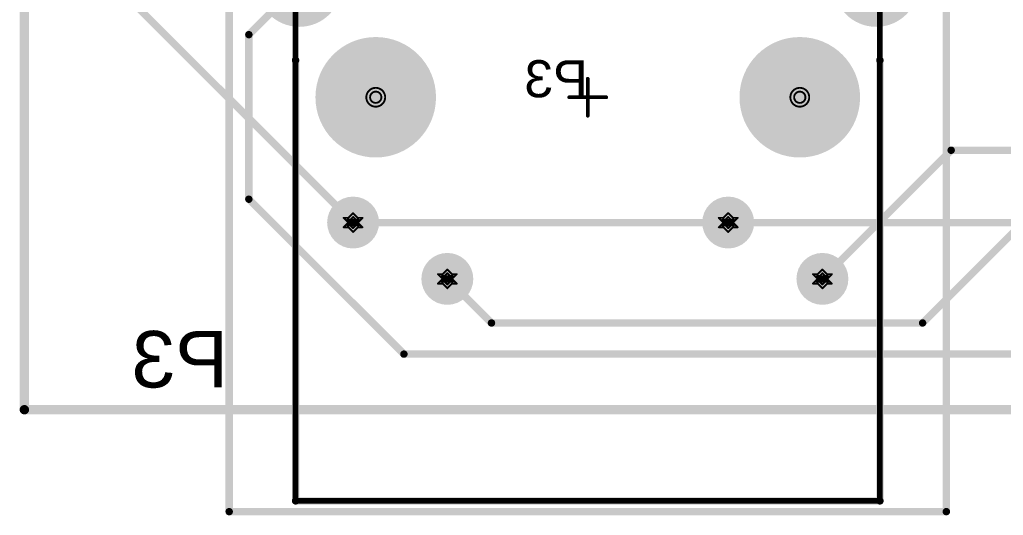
# Model space of a CAD drawing. Header units: inches. Extents: x 0 to 423, y -3 to 110.
# Drawn here: x -0.13 to 26.39, y -2.85 to 10.52 of the extents above; entities that cross this region are included whole.
import ezdxf

# ---------------------------------------------------------------- set-up
doc = ezdxf.new("R2010")
doc.units = ezdxf.units.IN
for name, color, linetype in [('Board Outline', 56, 'Continuous'), ('Bottom Layer', 5, 'Continuous'), ('Bottom Overlay', 54, 'Continuous'), ('Bottom Solder', 6, 'Continuous'), ('Drill Drawing', 1, 'Continuous'), ('Mechanical 1', 6, 'Continuous'), ('Mechanical 10', 56, 'Continuous'), ('Mechanical 12', 56, 'Continuous'), ('Mechanical 15', 56, 'Continuous'), ('Mid Layer', 16, 'Continuous'), ('Mid Layer 2', 76, 'Continuous'), ('Multi-Layer', 9, 'Continuous'), ('Pad Holes', 156, 'Continuous'), ('Top Layer', 1, 'Continuous'), ('Top Solder', 216, 'Continuous')]:
    doc.layers.add(name, color=color, linetype=linetype)
doc.styles.add('Arial', font='', dxfattribs={"height": 0.2})
doc.styles.get('Arial').set_extended_font_data('Arial')

# ---------------------------------------------------------------- blocks, each defined once
blk = doc.blocks.new('WIZ____RB1_125BAG1A_0_B_102')
at = {"layer": 'Bottom Layer'}
h = blk.add_hatch(color=5, dxfattribs=at)
edge = h.paths.add_edge_path()
edge.add_arc((-6.325, 4.9), 0.7, 0, 360)
h = blk.add_hatch(color=5, dxfattribs=at)
edge = h.paths.add_edge_path()
edge.add_arc((3.785, 4.9), 0.7, 0, 360)
h = blk.add_hatch(color=5, dxfattribs=at)
edge = h.paths.add_edge_path()
edge.add_arc((-3.785, 3.38), 0.7, 0, 360)
h = blk.add_hatch(color=5, dxfattribs=at)
edge = h.paths.add_edge_path()
edge.add_arc((6.325, 3.38), 0.7, 0, 360)
h = blk.add_hatch(color=5, dxfattribs=at)
edge = h.paths.add_edge_path()
edge.add_arc((-5.715, 0), 1.625, 0, 360)
h = blk.add_hatch(color=5, dxfattribs=at)
edge = h.paths.add_edge_path()
edge.add_arc((5.715, 0), 1.625, 0, 360)
h = blk.add_hatch(color=5, dxfattribs=at)
edge = h.paths.add_edge_path()
edge.add_arc((-7.775, -3.05), 1.15, 0, 360)
h = blk.add_hatch(color=5, dxfattribs=at)
edge = h.paths.add_edge_path()
edge.add_arc((7.775, -3.05), 1.15, 0, 360)
at = {"layer": 'Bottom Solder'}
h = blk.add_hatch(color=6, dxfattribs=at)
edge = h.paths.add_edge_path()
edge.add_arc((-6.325, 4.9), 0.7, 0, 360)
h = blk.add_hatch(color=6, dxfattribs=at)
edge = h.paths.add_edge_path()
edge.add_arc((3.785, 4.9), 0.7, 0, 360)
h = blk.add_hatch(color=6, dxfattribs=at)
edge = h.paths.add_edge_path()
edge.add_arc((-3.785, 3.38), 0.7, 0, 360)
h = blk.add_hatch(color=6, dxfattribs=at)
edge = h.paths.add_edge_path()
edge.add_arc((6.325, 3.38), 0.7, 0, 360)
h = blk.add_hatch(color=6, dxfattribs=at)
edge = h.paths.add_edge_path()
edge.add_arc((-5.715, 0), 1.625, 0, 360)
h = blk.add_hatch(color=6, dxfattribs=at)
edge = h.paths.add_edge_path()
edge.add_arc((5.715, 0), 1.625, 0, 360)
h = blk.add_hatch(color=6, dxfattribs=at)
edge = h.paths.add_edge_path()
edge.add_arc((-7.775, -3.05), 1.15, 0, 360)
h = blk.add_hatch(color=6, dxfattribs=at)
edge = h.paths.add_edge_path()
edge.add_arc((7.775, -3.05), 1.15, 0, 360)
at = {"layer": 'Mid Layer'}
h = blk.add_hatch(color=16, dxfattribs=at)
edge = h.paths.add_edge_path()
edge.add_arc((-6.325, 4.9), 0.7, 0, 360)
h = blk.add_hatch(color=16, dxfattribs=at)
edge = h.paths.add_edge_path()
edge.add_arc((3.785, 4.9), 0.7, 0, 360)
h = blk.add_hatch(color=16, dxfattribs=at)
edge = h.paths.add_edge_path()
edge.add_arc((-3.785, 3.38), 0.7, 0, 360)
h = blk.add_hatch(color=16, dxfattribs=at)
edge = h.paths.add_edge_path()
edge.add_arc((6.325, 3.38), 0.7, 0, 360)
h = blk.add_hatch(color=16, dxfattribs=at)
edge = h.paths.add_edge_path()
edge.add_arc((-5.715, 0), 1.625, 0, 360)
h = blk.add_hatch(color=16, dxfattribs=at)
edge = h.paths.add_edge_path()
edge.add_arc((5.715, 0), 1.625, 0, 360)
h = blk.add_hatch(color=16, dxfattribs=at)
edge = h.paths.add_edge_path()
edge.add_arc((-7.775, -3.05), 1.15, 0, 360)
h = blk.add_hatch(color=16, dxfattribs=at)
edge = h.paths.add_edge_path()
edge.add_arc((7.775, -3.05), 1.15, 0, 360)
at = {"layer": 'Mid Layer 2'}
h = blk.add_hatch(color=76, dxfattribs=at)
edge = h.paths.add_edge_path()
edge.add_arc((-6.325, 4.9), 0.7, 0, 360)
h = blk.add_hatch(color=76, dxfattribs=at)
edge = h.paths.add_edge_path()
edge.add_arc((3.785, 4.9), 0.7, 0, 360)
h = blk.add_hatch(color=76, dxfattribs=at)
edge = h.paths.add_edge_path()
edge.add_arc((-3.785, 3.38), 0.7, 0, 360)
h = blk.add_hatch(color=76, dxfattribs=at)
edge = h.paths.add_edge_path()
edge.add_arc((6.325, 3.38), 0.7, 0, 360)
h = blk.add_hatch(color=76, dxfattribs=at)
edge = h.paths.add_edge_path()
edge.add_arc((-5.715, 0), 1.625, 0, 360)
h = blk.add_hatch(color=76, dxfattribs=at)
edge = h.paths.add_edge_path()
edge.add_arc((5.715, 0), 1.625, 0, 360)
h = blk.add_hatch(color=76, dxfattribs=at)
edge = h.paths.add_edge_path()
edge.add_arc((-7.775, -3.05), 1.15, 0, 360)
h = blk.add_hatch(color=76, dxfattribs=at)
edge = h.paths.add_edge_path()
edge.add_arc((7.775, -3.05), 1.15, 0, 360)
at = {"layer": 'Multi-Layer'}
h = blk.add_hatch(color=9, dxfattribs=at)
edge = h.paths.add_edge_path()
edge.add_arc((-6.325, 4.9), 0.7, 0, 360)
h = blk.add_hatch(color=9, dxfattribs=at)
edge = h.paths.add_edge_path()
edge.add_arc((3.785, 4.9), 0.7, 0, 360)
h = blk.add_hatch(color=9, dxfattribs=at)
edge = h.paths.add_edge_path()
edge.add_arc((-3.785, 3.38), 0.7, 0, 360)
h = blk.add_hatch(color=9, dxfattribs=at)
edge = h.paths.add_edge_path()
edge.add_arc((6.325, 3.38), 0.7, 0, 360)
h = blk.add_hatch(color=9, dxfattribs=at)
edge = h.paths.add_edge_path()
edge.add_arc((-5.715, 0), 1.625, 0, 360)
h = blk.add_hatch(color=9, dxfattribs=at)
edge = h.paths.add_edge_path()
edge.add_arc((5.715, 0), 1.625, 0, 360)
h = blk.add_hatch(color=9, dxfattribs=at)
edge = h.paths.add_edge_path()
edge.add_arc((-7.775, -3.05), 1.15, 0, 360)
h = blk.add_hatch(color=9, dxfattribs=at)
edge = h.paths.add_edge_path()
edge.add_arc((7.775, -3.05), 1.15, 0, 360)
at = {"layer": 'Pad Holes'}
h = blk.add_hatch(color=7, dxfattribs=at)
edge = h.paths.add_edge_path()
edge.add_arc((-6.325, 4.9), 0.45, 0, 360)
h = blk.add_hatch(color=7, dxfattribs=at)
edge = h.paths.add_edge_path()
edge.add_arc((3.785, 4.9), 0.45, 0, 360)
h = blk.add_hatch(color=7, dxfattribs=at)
edge = h.paths.add_edge_path()
edge.add_arc((-3.785, 3.38), 0.45, 0, 360)
h = blk.add_hatch(color=7, dxfattribs=at)
edge = h.paths.add_edge_path()
edge.add_arc((6.325, 3.38), 0.45, 0, 360)
h = blk.add_hatch(color=7, dxfattribs=at)
edge = h.paths.add_edge_path()
edge.add_arc((-5.715, 0), 1.625, 0, 360)
h = blk.add_hatch(color=7, dxfattribs=at)
edge = h.paths.add_edge_path()
edge.add_arc((5.715, 0), 1.625, 0, 360)
at = {"layer": 'Top Layer'}
h = blk.add_hatch(color=1, dxfattribs=at)
edge = h.paths.add_edge_path()
edge.add_arc((-6.325, 4.9), 0.7, 0, 360)
h = blk.add_hatch(color=1, dxfattribs=at)
edge = h.paths.add_edge_path()
edge.add_arc((3.785, 4.9), 0.7, 0, 360)
h = blk.add_hatch(color=1, dxfattribs=at)
edge = h.paths.add_edge_path()
edge.add_arc((-3.785, 3.38), 0.7, 0, 360)
h = blk.add_hatch(color=1, dxfattribs=at)
edge = h.paths.add_edge_path()
edge.add_arc((6.325, 3.38), 0.7, 0, 360)
h = blk.add_hatch(color=1, dxfattribs=at)
edge = h.paths.add_edge_path()
edge.add_arc((-5.715, 0), 1.625, 0, 360)
h = blk.add_hatch(color=1, dxfattribs=at)
edge = h.paths.add_edge_path()
edge.add_arc((5.715, 0), 1.625, 0, 360)
h = blk.add_hatch(color=1, dxfattribs=at)
edge = h.paths.add_edge_path()
edge.add_arc((-7.775, -3.05), 1.15, 0, 360)
h = blk.add_hatch(color=1, dxfattribs=at)
edge = h.paths.add_edge_path()
edge.add_arc((7.775, -3.05), 1.15, 0, 360)
at = {"layer": 'Top Solder'}
h = blk.add_hatch(color=216, dxfattribs=at)
edge = h.paths.add_edge_path()
edge.add_arc((-6.325, 4.9), 0.7, 0, 360)
h = blk.add_hatch(color=216, dxfattribs=at)
edge = h.paths.add_edge_path()
edge.add_arc((3.785, 4.9), 0.7, 0, 360)
h = blk.add_hatch(color=216, dxfattribs=at)
edge = h.paths.add_edge_path()
edge.add_arc((-3.785, 3.38), 0.7, 0, 360)
h = blk.add_hatch(color=216, dxfattribs=at)
edge = h.paths.add_edge_path()
edge.add_arc((6.325, 3.38), 0.7, 0, 360)
h = blk.add_hatch(color=216, dxfattribs=at)
edge = h.paths.add_edge_path()
edge.add_arc((-5.715, 0), 1.625, 0, 360)
h = blk.add_hatch(color=216, dxfattribs=at)
edge = h.paths.add_edge_path()
edge.add_arc((5.715, 0), 1.625, 0, 360)
h = blk.add_hatch(color=216, dxfattribs=at)
edge = h.paths.add_edge_path()
edge.add_arc((-7.775, -3.05), 1.15, 0, 360)
h = blk.add_hatch(color=216, dxfattribs=at)
edge = h.paths.add_edge_path()
edge.add_arc((7.775, -3.05), 1.15, 0, 360)
at = {"layer": 'Bottom Overlay'}
for points in [[(7.875, 10.89, 0.2, 0.2, 0), (-7.875, 10.89, 0.2, 0.2, 0)], [(-7.875, 10.89, 0.2, 0.2, 0), (-7.875, -1, 0.2, 0.2, 0)], [(7.875, 10.89, 0.2, 0.2, 0), (7.875, -1, 0.2, 0.2, 0)]]:
    blk.add_lwpolyline(points, format="xyseb", dxfattribs=at)
for points in [[(-7.925, 10.89, 0.1, 0.1, 1), (-7.825, 10.89, 0.1, 0.1, 1)], [(-7.925, 10.89, 0.1, 0.1, 1), (-7.825, 10.89, 0.1, 0.1, 1)], [(7.825, 10.89, 0.1, 0.1, 1), (7.925, 10.89, 0.1, 0.1, 1)], [(7.825, 10.89, 0.1, 0.1, 1), (7.925, 10.89, 0.1, 0.1, 1)], [(-7.925, -1, 0.1, 0.1, 1), (-7.825, -1, 0.1, 0.1, 1)], [(7.825, -1, 0.1, 0.1, 1), (7.925, -1, 0.1, 0.1, 1)]]:
    blk.add_lwpolyline(points, format="xyseb", close=True, dxfattribs=at)
at = {"layer": 'Mechanical 10'}
for points in [[(9.665, 11.18, 0.2, 0.2, 0), (-9.665, 11.18, 0.2, 0.2, 0)], [(-9.665, 11.18, 0.2, 0.2, 0), (-9.665, -11.18, 0.2, 0.2, 0)], [(9.665, 11.18, 0.2, 0.2, 0), (9.665, -11.18, 0.2, 0.2, 0)]]:
    blk.add_lwpolyline(points, format="xyseb", dxfattribs=at)
for points in [[(-9.715, 11.18, 0.1, 0.1, 1), (-9.615, 11.18, 0.1, 0.1, 1)], [(-9.715, 11.18, 0.1, 0.1, 1), (-9.615, 11.18, 0.1, 0.1, 1)], [(9.615, 11.18, 0.1, 0.1, 1), (9.715, 11.18, 0.1, 0.1, 1)], [(9.615, 11.18, 0.1, 0.1, 1), (9.715, 11.18, 0.1, 0.1, 1)]]:
    blk.add_lwpolyline(points, format="xyseb", close=True, dxfattribs=at)
at = {"layer": 'Mechanical 12'}
for points in [[(7.875, 10.89, 0.152, 0.152, 0), (-7.875, 10.89, 0.152, 0.152, 0)], [(-7.875, 10.89, 0.152, 0.152, 0), (-7.875, -10.89, 0.152, 0.152, 0)], [(7.875, 10.89, 0.152, 0.152, 0), (7.875, -10.89, 0.152, 0.152, 0)]]:
    blk.add_lwpolyline(points, format="xyseb", dxfattribs=at)
for points in [[(-7.913, 10.89, 0.0762, 0.0762, 1), (-7.837, 10.89, 0.0762, 0.0762, 1)], [(-7.913, 10.89, 0.0762, 0.0762, 1), (-7.837, 10.89, 0.0762, 0.0762, 1)], [(7.837, 10.89, 0.0762, 0.0762, 1), (7.913, 10.89, 0.0762, 0.0762, 1)], [(7.837, 10.89, 0.0762, 0.0762, 1), (7.913, 10.89, 0.0762, 0.0762, 1)]]:
    blk.add_lwpolyline(points, format="xyseb", close=True, dxfattribs=at)
at = {"layer": 'Mechanical 15'}
for points in [[(9.665, 11.18, 0.2, 0.2, 0), (-9.665, 11.18, 0.2, 0.2, 0)], [(-9.665, 11.18, 0.2, 0.2, 0), (-9.665, -11.18, 0.2, 0.2, 0)], [(9.665, 11.18, 0.2, 0.2, 0), (9.665, -11.18, 0.2, 0.2, 0)], [(0, 0.5, 0.1, 0.1, 0), (0, -0.5, 0.1, 0.1, 0)], [(0.5, 0, 0.1, 0.1, 0), (-0.5, 0, 0.1, 0.1, 0)]]:
    blk.add_lwpolyline(points, format="xyseb", dxfattribs=at)
for points in [[(-9.715, 11.18, 0.1, 0.1, 1), (-9.615, 11.18, 0.1, 0.1, 1)], [(-9.715, 11.18, 0.1, 0.1, 1), (-9.615, 11.18, 0.1, 0.1, 1)], [(9.615, 11.18, 0.1, 0.1, 1), (9.715, 11.18, 0.1, 0.1, 1)], [(9.615, 11.18, 0.1, 0.1, 1), (9.715, 11.18, 0.1, 0.1, 1)], [(-0.025, 0.5, 0.05, 0.05, 1), (0.025, 0.5, 0.05, 0.05, 1)], [(-0.525, 0, 0.05, 0.05, 1), (-0.475, 0, 0.05, 0.05, 1)], [(0.475, 0, 0.05, 0.05, 1), (0.525, 0, 0.05, 0.05, 1)], [(-0.025, -0.5, 0.05, 0.05, 1), (0.025, -0.5, 0.05, 0.05, 1)]]:
    blk.add_lwpolyline(points, format="xyseb", close=True, dxfattribs=at)
at = {"layer": 'Mechanical 10', "style": 'Arial', "text_generation_flag": 2}
blk.add_text('P3', height=1, rotation=180, dxfattribs=at).set_placement((0, 0))

msp = doc.modelspace()

# ---------------------------------------------------------------- linework, layer by layer
at = {"layer": 'Board Outline'}
for points in [[(0, 0, 0.254, 0.254, 0), (0, 23.771, 0.254, 0.254, 0)], [(0, 0, 0.254, 0.254, 0), (64.06, 0, 0.254, 0.254, 0)]]:
    msp.add_lwpolyline(points, format="xyseb", dxfattribs=at)
msp.add_lwpolyline([(-0.064, 0, 0.127, 0.127, 1), (0.063, 0, 0.127, 0.127, 1)], format="xyseb", close=True, dxfattribs=at)
msp.add_lwpolyline([(-0.064, 0, 0.127, 0.127, 1), (0.063, 0, 0.127, 0.127, 1)], format="xyseb", close=True, dxfattribs=at)
at = {"layer": 'Bottom Layer'}
for points in [[(2.262, 11.648, 0.2, 0.2, 0), (8.86, 5.05, 0.2, 0.2, 0)], [(8.86, 5.05, 0.2, 0.2, 0), (18.97, 5.05, 0.2, 0.2, 0)], [(18.97, 5.05, 0.2, 0.2, 0), (33.07, 5.05, 0.2, 0.2, 0)]]:
    msp.add_lwpolyline(points, format="xyseb", dxfattribs=at)
for points in [[(8.81, 5.05, 0.1, 0.1, 1), (8.91, 5.05, 0.1, 0.1, 1)], [(8.81, 5.05, 0.1, 0.1, 1), (8.91, 5.05, 0.1, 0.1, 1)], [(18.92, 5.05, 0.1, 0.1, 1), (19.02, 5.05, 0.1, 0.1, 1)], [(18.92, 5.05, 0.1, 0.1, 1), (19.02, 5.05, 0.1, 0.1, 1)]]:
    msp.add_lwpolyline(points, format="xyseb", close=True, dxfattribs=at)
at = {"layer": 'Drill Drawing'}
for points in [[(9.724, 8.43, 0.0508, 0.0508, 1), (9.216, 8.43, 0.0508, 0.0508, 1)], [(9.622, 8.43, 0.0508, 0.0508, 1), (9.318, 8.43, 0.0508, 0.0508, 1)], [(21.154, 8.43, 0.0508, 0.0508, 1), (20.646, 8.43, 0.0508, 0.0508, 1)], [(21.052, 8.43, 0.0508, 0.0508, 1), (20.748, 8.43, 0.0508, 0.0508, 1)], [(9.203, 8.43, 0.0254, 0.0254, 1), (9.229, 8.43, 0.0254, 0.0254, 1)], [(9.305, 8.43, 0.0254, 0.0254, 1), (9.33, 8.43, 0.0254, 0.0254, 1)], [(9.61, 8.43, 0.0254, 0.0254, 1), (9.635, 8.43, 0.0254, 0.0254, 1)], [(9.711, 8.43, 0.0254, 0.0254, 1), (9.737, 8.43, 0.0254, 0.0254, 1)], [(20.633, 8.43, 0.0254, 0.0254, 1), (20.659, 8.43, 0.0254, 0.0254, 1)], [(20.735, 8.43, 0.0254, 0.0254, 1), (20.76, 8.43, 0.0254, 0.0254, 1)], [(21.04, 8.43, 0.0254, 0.0254, 1), (21.065, 8.43, 0.0254, 0.0254, 1)], [(21.141, 8.43, 0.0254, 0.0254, 1), (21.167, 8.43, 0.0254, 0.0254, 1)], [(8.847, 5.304, 0.0254, 0.0254, 1), (8.873, 5.304, 0.0254, 0.0254, 1)], [(8.847, 5.304, 0.0254, 0.0254, 1), (8.873, 5.304, 0.0254, 0.0254, 1)], [(18.957, 5.304, 0.0254, 0.0254, 1), (18.983, 5.304, 0.0254, 0.0254, 1)], [(18.957, 5.304, 0.0254, 0.0254, 1), (18.983, 5.304, 0.0254, 0.0254, 1)], [(8.593, 5.177, 0.0254, 0.0254, 1), (8.619, 5.177, 0.0254, 0.0254, 1)], [(8.593, 5.177, 0.0254, 0.0254, 1), (8.619, 5.177, 0.0254, 0.0254, 1)], [(8.695, 5.126, 0.0254, 0.0254, 1), (8.72, 5.126, 0.0254, 0.0254, 1)], [(8.695, 5.126, 0.0254, 0.0254, 1), (8.72, 5.126, 0.0254, 0.0254, 1)], [(8.72, 5.177, 0.0254, 0.0254, 1), (8.746, 5.177, 0.0254, 0.0254, 1)], [(8.72, 5.177, 0.0254, 0.0254, 1), (8.746, 5.177, 0.0254, 0.0254, 1)], [(8.72, 5.05, 0.0254, 0.0254, 1), (8.746, 5.05, 0.0254, 0.0254, 1)], [(8.72, 5.05, 0.0254, 0.0254, 1), (8.746, 5.05, 0.0254, 0.0254, 1)], [(8.771, 5.126, 0.0254, 0.0254, 1), (8.797, 5.126, 0.0254, 0.0254, 1)], [(8.771, 5.126, 0.0254, 0.0254, 1), (8.797, 5.126, 0.0254, 0.0254, 1)], [(8.771, 5.05, 0.0254, 0.0254, 1), (8.797, 5.05, 0.0254, 0.0254, 1)], [(8.771, 5.05, 0.0254, 0.0254, 1), (8.797, 5.05, 0.0254, 0.0254, 1)], [(8.847, 5.202, 0.0254, 0.0254, 1), (8.873, 5.202, 0.0254, 0.0254, 1)], [(8.847, 5.202, 0.0254, 0.0254, 1), (8.873, 5.202, 0.0254, 0.0254, 1)], [(8.924, 5.126, 0.0254, 0.0254, 1), (8.949, 5.126, 0.0254, 0.0254, 1)], [(8.924, 5.126, 0.0254, 0.0254, 1), (8.949, 5.126, 0.0254, 0.0254, 1)], [(8.924, 5.05, 0.0254, 0.0254, 1), (8.949, 5.05, 0.0254, 0.0254, 1)], [(8.924, 5.05, 0.0254, 0.0254, 1), (8.949, 5.05, 0.0254, 0.0254, 1)], [(8.974, 5.177, 0.0254, 0.0254, 1), (9, 5.177, 0.0254, 0.0254, 1)], [(8.974, 5.177, 0.0254, 0.0254, 1), (9, 5.177, 0.0254, 0.0254, 1)], [(8.974, 5.05, 0.0254, 0.0254, 1), (9, 5.05, 0.0254, 0.0254, 1)], [(8.974, 5.05, 0.0254, 0.0254, 1), (9, 5.05, 0.0254, 0.0254, 1)], [(9, 5.126, 0.0254, 0.0254, 1), (9.025, 5.126, 0.0254, 0.0254, 1)], [(9, 5.126, 0.0254, 0.0254, 1), (9.025, 5.126, 0.0254, 0.0254, 1)], [(9.101, 5.177, 0.0254, 0.0254, 1), (9.127, 5.177, 0.0254, 0.0254, 1)], [(9.101, 5.177, 0.0254, 0.0254, 1), (9.127, 5.177, 0.0254, 0.0254, 1)], [(18.703, 5.177, 0.0254, 0.0254, 1), (18.729, 5.177, 0.0254, 0.0254, 1)], [(18.703, 5.177, 0.0254, 0.0254, 1), (18.729, 5.177, 0.0254, 0.0254, 1)], [(18.805, 5.126, 0.0254, 0.0254, 1), (18.83, 5.126, 0.0254, 0.0254, 1)], [(18.805, 5.126, 0.0254, 0.0254, 1), (18.83, 5.126, 0.0254, 0.0254, 1)], [(18.83, 5.177, 0.0254, 0.0254, 1), (18.856, 5.177, 0.0254, 0.0254, 1)], [(18.83, 5.177, 0.0254, 0.0254, 1), (18.856, 5.177, 0.0254, 0.0254, 1)], [(18.83, 5.05, 0.0254, 0.0254, 1), (18.856, 5.05, 0.0254, 0.0254, 1)], [(18.83, 5.05, 0.0254, 0.0254, 1), (18.856, 5.05, 0.0254, 0.0254, 1)], [(18.881, 5.126, 0.0254, 0.0254, 1), (18.907, 5.126, 0.0254, 0.0254, 1)], [(18.881, 5.126, 0.0254, 0.0254, 1), (18.907, 5.126, 0.0254, 0.0254, 1)], [(18.881, 5.05, 0.0254, 0.0254, 1), (18.907, 5.05, 0.0254, 0.0254, 1)], [(18.881, 5.05, 0.0254, 0.0254, 1), (18.907, 5.05, 0.0254, 0.0254, 1)], [(18.957, 5.202, 0.0254, 0.0254, 1), (18.983, 5.202, 0.0254, 0.0254, 1)], [(18.957, 5.202, 0.0254, 0.0254, 1), (18.983, 5.202, 0.0254, 0.0254, 1)], [(19.034, 5.126, 0.0254, 0.0254, 1), (19.059, 5.126, 0.0254, 0.0254, 1)], [(19.034, 5.126, 0.0254, 0.0254, 1), (19.059, 5.126, 0.0254, 0.0254, 1)], [(19.034, 5.05, 0.0254, 0.0254, 1), (19.059, 5.05, 0.0254, 0.0254, 1)], [(19.034, 5.05, 0.0254, 0.0254, 1), (19.059, 5.05, 0.0254, 0.0254, 1)], [(19.084, 5.177, 0.0254, 0.0254, 1), (19.11, 5.177, 0.0254, 0.0254, 1)], [(19.084, 5.177, 0.0254, 0.0254, 1), (19.11, 5.177, 0.0254, 0.0254, 1)], [(19.084, 5.05, 0.0254, 0.0254, 1), (19.11, 5.05, 0.0254, 0.0254, 1)], [(19.084, 5.05, 0.0254, 0.0254, 1), (19.11, 5.05, 0.0254, 0.0254, 1)], [(19.11, 5.126, 0.0254, 0.0254, 1), (19.135, 5.126, 0.0254, 0.0254, 1)], [(19.11, 5.126, 0.0254, 0.0254, 1), (19.135, 5.126, 0.0254, 0.0254, 1)], [(19.211, 5.177, 0.0254, 0.0254, 1), (19.237, 5.177, 0.0254, 0.0254, 1)], [(19.211, 5.177, 0.0254, 0.0254, 1), (19.237, 5.177, 0.0254, 0.0254, 1)], [(8.593, 4.923, 0.0254, 0.0254, 1), (8.619, 4.923, 0.0254, 0.0254, 1)], [(8.593, 4.923, 0.0254, 0.0254, 1), (8.619, 4.923, 0.0254, 0.0254, 1)], [(8.695, 4.974, 0.0254, 0.0254, 1), (8.72, 4.974, 0.0254, 0.0254, 1)], [(8.695, 4.974, 0.0254, 0.0254, 1), (8.72, 4.974, 0.0254, 0.0254, 1)], [(8.72, 4.923, 0.0254, 0.0254, 1), (8.746, 4.923, 0.0254, 0.0254, 1)], [(8.72, 4.923, 0.0254, 0.0254, 1), (8.746, 4.923, 0.0254, 0.0254, 1)], [(8.771, 4.974, 0.0254, 0.0254, 1), (8.797, 4.974, 0.0254, 0.0254, 1)], [(8.771, 4.974, 0.0254, 0.0254, 1), (8.797, 4.974, 0.0254, 0.0254, 1)], [(8.847, 4.898, 0.0254, 0.0254, 1), (8.873, 4.898, 0.0254, 0.0254, 1)], [(8.847, 4.898, 0.0254, 0.0254, 1), (8.873, 4.898, 0.0254, 0.0254, 1)], [(8.847, 4.796, 0.0254, 0.0254, 1), (8.873, 4.796, 0.0254, 0.0254, 1)], [(8.847, 4.796, 0.0254, 0.0254, 1), (8.873, 4.796, 0.0254, 0.0254, 1)], [(8.924, 4.974, 0.0254, 0.0254, 1), (8.949, 4.974, 0.0254, 0.0254, 1)], [(8.924, 4.974, 0.0254, 0.0254, 1), (8.949, 4.974, 0.0254, 0.0254, 1)], [(8.974, 4.923, 0.0254, 0.0254, 1), (9, 4.923, 0.0254, 0.0254, 1)], [(8.974, 4.923, 0.0254, 0.0254, 1), (9, 4.923, 0.0254, 0.0254, 1)], [(9, 4.974, 0.0254, 0.0254, 1), (9.025, 4.974, 0.0254, 0.0254, 1)], [(9, 4.974, 0.0254, 0.0254, 1), (9.025, 4.974, 0.0254, 0.0254, 1)], [(9.101, 4.923, 0.0254, 0.0254, 1), (9.127, 4.923, 0.0254, 0.0254, 1)], [(9.101, 4.923, 0.0254, 0.0254, 1), (9.127, 4.923, 0.0254, 0.0254, 1)], [(18.703, 4.923, 0.0254, 0.0254, 1), (18.729, 4.923, 0.0254, 0.0254, 1)], [(18.703, 4.923, 0.0254, 0.0254, 1), (18.729, 4.923, 0.0254, 0.0254, 1)], [(18.805, 4.974, 0.0254, 0.0254, 1), (18.83, 4.974, 0.0254, 0.0254, 1)], [(18.805, 4.974, 0.0254, 0.0254, 1), (18.83, 4.974, 0.0254, 0.0254, 1)], [(18.83, 4.923, 0.0254, 0.0254, 1), (18.856, 4.923, 0.0254, 0.0254, 1)], [(18.83, 4.923, 0.0254, 0.0254, 1), (18.856, 4.923, 0.0254, 0.0254, 1)], [(18.881, 4.974, 0.0254, 0.0254, 1), (18.907, 4.974, 0.0254, 0.0254, 1)], [(18.881, 4.974, 0.0254, 0.0254, 1), (18.907, 4.974, 0.0254, 0.0254, 1)], [(18.957, 4.898, 0.0254, 0.0254, 1), (18.983, 4.898, 0.0254, 0.0254, 1)], [(18.957, 4.898, 0.0254, 0.0254, 1), (18.983, 4.898, 0.0254, 0.0254, 1)], [(18.957, 4.796, 0.0254, 0.0254, 1), (18.983, 4.796, 0.0254, 0.0254, 1)], [(18.957, 4.796, 0.0254, 0.0254, 1), (18.983, 4.796, 0.0254, 0.0254, 1)], [(19.034, 4.974, 0.0254, 0.0254, 1), (19.059, 4.974, 0.0254, 0.0254, 1)], [(19.034, 4.974, 0.0254, 0.0254, 1), (19.059, 4.974, 0.0254, 0.0254, 1)], [(19.084, 4.923, 0.0254, 0.0254, 1), (19.11, 4.923, 0.0254, 0.0254, 1)], [(19.084, 4.923, 0.0254, 0.0254, 1), (19.11, 4.923, 0.0254, 0.0254, 1)], [(19.11, 4.974, 0.0254, 0.0254, 1), (19.135, 4.974, 0.0254, 0.0254, 1)], [(19.11, 4.974, 0.0254, 0.0254, 1), (19.135, 4.974, 0.0254, 0.0254, 1)], [(19.211, 4.923, 0.0254, 0.0254, 1), (19.237, 4.923, 0.0254, 0.0254, 1)], [(19.211, 4.923, 0.0254, 0.0254, 1), (19.237, 4.923, 0.0254, 0.0254, 1)], [(11.387, 3.784, 0.0254, 0.0254, 1), (11.413, 3.784, 0.0254, 0.0254, 1)], [(11.387, 3.784, 0.0254, 0.0254, 1), (11.413, 3.784, 0.0254, 0.0254, 1)], [(21.497, 3.784, 0.0254, 0.0254, 1), (21.523, 3.784, 0.0254, 0.0254, 1)], [(21.497, 3.784, 0.0254, 0.0254, 1), (21.523, 3.784, 0.0254, 0.0254, 1)], [(11.133, 3.657, 0.0254, 0.0254, 1), (11.159, 3.657, 0.0254, 0.0254, 1)], [(11.133, 3.657, 0.0254, 0.0254, 1), (11.159, 3.657, 0.0254, 0.0254, 1)], [(11.235, 3.606, 0.0254, 0.0254, 1), (11.26, 3.606, 0.0254, 0.0254, 1)], [(11.235, 3.606, 0.0254, 0.0254, 1), (11.26, 3.606, 0.0254, 0.0254, 1)], [(11.235, 3.454, 0.0254, 0.0254, 1), (11.26, 3.454, 0.0254, 0.0254, 1)], [(11.235, 3.454, 0.0254, 0.0254, 1), (11.26, 3.454, 0.0254, 0.0254, 1)], [(11.26, 3.657, 0.0254, 0.0254, 1), (11.286, 3.657, 0.0254, 0.0254, 1)], [(11.26, 3.657, 0.0254, 0.0254, 1), (11.286, 3.657, 0.0254, 0.0254, 1)], [(11.26, 3.53, 0.0254, 0.0254, 1), (11.286, 3.53, 0.0254, 0.0254, 1)], [(11.26, 3.53, 0.0254, 0.0254, 1), (11.286, 3.53, 0.0254, 0.0254, 1)], [(11.311, 3.606, 0.0254, 0.0254, 1), (11.337, 3.606, 0.0254, 0.0254, 1)], [(11.311, 3.606, 0.0254, 0.0254, 1), (11.337, 3.606, 0.0254, 0.0254, 1)], [(11.311, 3.53, 0.0254, 0.0254, 1), (11.337, 3.53, 0.0254, 0.0254, 1)], [(11.311, 3.53, 0.0254, 0.0254, 1), (11.337, 3.53, 0.0254, 0.0254, 1)], [(11.311, 3.454, 0.0254, 0.0254, 1), (11.337, 3.454, 0.0254, 0.0254, 1)], [(11.311, 3.454, 0.0254, 0.0254, 1), (11.337, 3.454, 0.0254, 0.0254, 1)], [(11.387, 3.682, 0.0254, 0.0254, 1), (11.413, 3.682, 0.0254, 0.0254, 1)], [(11.387, 3.682, 0.0254, 0.0254, 1), (11.413, 3.682, 0.0254, 0.0254, 1)], [(11.464, 3.606, 0.0254, 0.0254, 1), (11.489, 3.606, 0.0254, 0.0254, 1)], [(11.464, 3.606, 0.0254, 0.0254, 1), (11.489, 3.606, 0.0254, 0.0254, 1)], [(11.464, 3.53, 0.0254, 0.0254, 1), (11.489, 3.53, 0.0254, 0.0254, 1)], [(11.464, 3.53, 0.0254, 0.0254, 1), (11.489, 3.53, 0.0254, 0.0254, 1)], [(11.464, 3.454, 0.0254, 0.0254, 1), (11.489, 3.454, 0.0254, 0.0254, 1)], [(11.464, 3.454, 0.0254, 0.0254, 1), (11.489, 3.454, 0.0254, 0.0254, 1)], [(11.514, 3.657, 0.0254, 0.0254, 1), (11.54, 3.657, 0.0254, 0.0254, 1)], [(11.514, 3.657, 0.0254, 0.0254, 1), (11.54, 3.657, 0.0254, 0.0254, 1)], [(11.514, 3.53, 0.0254, 0.0254, 1), (11.54, 3.53, 0.0254, 0.0254, 1)], [(11.514, 3.53, 0.0254, 0.0254, 1), (11.54, 3.53, 0.0254, 0.0254, 1)], [(11.54, 3.606, 0.0254, 0.0254, 1), (11.565, 3.606, 0.0254, 0.0254, 1)], [(11.54, 3.606, 0.0254, 0.0254, 1), (11.565, 3.606, 0.0254, 0.0254, 1)], [(11.54, 3.454, 0.0254, 0.0254, 1), (11.565, 3.454, 0.0254, 0.0254, 1)], [(11.54, 3.454, 0.0254, 0.0254, 1), (11.565, 3.454, 0.0254, 0.0254, 1)], [(11.641, 3.657, 0.0254, 0.0254, 1), (11.667, 3.657, 0.0254, 0.0254, 1)], [(11.641, 3.657, 0.0254, 0.0254, 1), (11.667, 3.657, 0.0254, 0.0254, 1)], [(21.243, 3.657, 0.0254, 0.0254, 1), (21.269, 3.657, 0.0254, 0.0254, 1)], [(21.243, 3.657, 0.0254, 0.0254, 1), (21.269, 3.657, 0.0254, 0.0254, 1)], [(21.345, 3.606, 0.0254, 0.0254, 1), (21.37, 3.606, 0.0254, 0.0254, 1)], [(21.345, 3.606, 0.0254, 0.0254, 1), (21.37, 3.606, 0.0254, 0.0254, 1)], [(21.345, 3.454, 0.0254, 0.0254, 1), (21.37, 3.454, 0.0254, 0.0254, 1)], [(21.345, 3.454, 0.0254, 0.0254, 1), (21.37, 3.454, 0.0254, 0.0254, 1)], [(21.37, 3.657, 0.0254, 0.0254, 1), (21.396, 3.657, 0.0254, 0.0254, 1)], [(21.37, 3.657, 0.0254, 0.0254, 1), (21.396, 3.657, 0.0254, 0.0254, 1)], [(21.37, 3.53, 0.0254, 0.0254, 1), (21.396, 3.53, 0.0254, 0.0254, 1)], [(21.37, 3.53, 0.0254, 0.0254, 1), (21.396, 3.53, 0.0254, 0.0254, 1)], [(21.421, 3.606, 0.0254, 0.0254, 1), (21.447, 3.606, 0.0254, 0.0254, 1)], [(21.421, 3.606, 0.0254, 0.0254, 1), (21.447, 3.606, 0.0254, 0.0254, 1)], [(21.421, 3.53, 0.0254, 0.0254, 1), (21.447, 3.53, 0.0254, 0.0254, 1)], [(21.421, 3.53, 0.0254, 0.0254, 1), (21.447, 3.53, 0.0254, 0.0254, 1)], [(21.421, 3.454, 0.0254, 0.0254, 1), (21.447, 3.454, 0.0254, 0.0254, 1)], [(21.421, 3.454, 0.0254, 0.0254, 1), (21.447, 3.454, 0.0254, 0.0254, 1)], [(21.497, 3.682, 0.0254, 0.0254, 1), (21.523, 3.682, 0.0254, 0.0254, 1)], [(21.497, 3.682, 0.0254, 0.0254, 1), (21.523, 3.682, 0.0254, 0.0254, 1)], [(21.574, 3.606, 0.0254, 0.0254, 1), (21.599, 3.606, 0.0254, 0.0254, 1)], [(21.574, 3.606, 0.0254, 0.0254, 1), (21.599, 3.606, 0.0254, 0.0254, 1)], [(21.574, 3.53, 0.0254, 0.0254, 1), (21.599, 3.53, 0.0254, 0.0254, 1)], [(21.574, 3.53, 0.0254, 0.0254, 1), (21.599, 3.53, 0.0254, 0.0254, 1)], [(21.574, 3.454, 0.0254, 0.0254, 1), (21.599, 3.454, 0.0254, 0.0254, 1)], [(21.574, 3.454, 0.0254, 0.0254, 1), (21.599, 3.454, 0.0254, 0.0254, 1)], [(21.624, 3.657, 0.0254, 0.0254, 1), (21.65, 3.657, 0.0254, 0.0254, 1)], [(21.624, 3.657, 0.0254, 0.0254, 1), (21.65, 3.657, 0.0254, 0.0254, 1)], [(21.624, 3.53, 0.0254, 0.0254, 1), (21.65, 3.53, 0.0254, 0.0254, 1)], [(21.624, 3.53, 0.0254, 0.0254, 1), (21.65, 3.53, 0.0254, 0.0254, 1)], [(21.65, 3.606, 0.0254, 0.0254, 1), (21.675, 3.606, 0.0254, 0.0254, 1)], [(21.65, 3.606, 0.0254, 0.0254, 1), (21.675, 3.606, 0.0254, 0.0254, 1)], [(21.65, 3.454, 0.0254, 0.0254, 1), (21.675, 3.454, 0.0254, 0.0254, 1)], [(21.65, 3.454, 0.0254, 0.0254, 1), (21.675, 3.454, 0.0254, 0.0254, 1)], [(21.751, 3.657, 0.0254, 0.0254, 1), (21.777, 3.657, 0.0254, 0.0254, 1)], [(21.751, 3.657, 0.0254, 0.0254, 1), (21.777, 3.657, 0.0254, 0.0254, 1)], [(11.133, 3.403, 0.0254, 0.0254, 1), (11.159, 3.403, 0.0254, 0.0254, 1)], [(11.133, 3.403, 0.0254, 0.0254, 1), (11.159, 3.403, 0.0254, 0.0254, 1)], [(11.26, 3.403, 0.0254, 0.0254, 1), (11.286, 3.403, 0.0254, 0.0254, 1)], [(11.26, 3.403, 0.0254, 0.0254, 1), (11.286, 3.403, 0.0254, 0.0254, 1)], [(11.387, 3.378, 0.0254, 0.0254, 1), (11.413, 3.378, 0.0254, 0.0254, 1)], [(11.387, 3.378, 0.0254, 0.0254, 1), (11.413, 3.378, 0.0254, 0.0254, 1)], [(11.387, 3.276, 0.0254, 0.0254, 1), (11.413, 3.276, 0.0254, 0.0254, 1)], [(11.387, 3.276, 0.0254, 0.0254, 1), (11.413, 3.276, 0.0254, 0.0254, 1)], [(11.514, 3.403, 0.0254, 0.0254, 1), (11.54, 3.403, 0.0254, 0.0254, 1)], [(11.514, 3.403, 0.0254, 0.0254, 1), (11.54, 3.403, 0.0254, 0.0254, 1)], [(11.641, 3.403, 0.0254, 0.0254, 1), (11.667, 3.403, 0.0254, 0.0254, 1)], [(11.641, 3.403, 0.0254, 0.0254, 1), (11.667, 3.403, 0.0254, 0.0254, 1)], [(21.243, 3.403, 0.0254, 0.0254, 1), (21.269, 3.403, 0.0254, 0.0254, 1)], [(21.243, 3.403, 0.0254, 0.0254, 1), (21.269, 3.403, 0.0254, 0.0254, 1)], [(21.37, 3.403, 0.0254, 0.0254, 1), (21.396, 3.403, 0.0254, 0.0254, 1)], [(21.37, 3.403, 0.0254, 0.0254, 1), (21.396, 3.403, 0.0254, 0.0254, 1)], [(21.497, 3.378, 0.0254, 0.0254, 1), (21.523, 3.378, 0.0254, 0.0254, 1)], [(21.497, 3.378, 0.0254, 0.0254, 1), (21.523, 3.378, 0.0254, 0.0254, 1)], [(21.497, 3.276, 0.0254, 0.0254, 1), (21.523, 3.276, 0.0254, 0.0254, 1)], [(21.497, 3.276, 0.0254, 0.0254, 1), (21.523, 3.276, 0.0254, 0.0254, 1)], [(21.624, 3.403, 0.0254, 0.0254, 1), (21.65, 3.403, 0.0254, 0.0254, 1)], [(21.624, 3.403, 0.0254, 0.0254, 1), (21.65, 3.403, 0.0254, 0.0254, 1)], [(21.751, 3.403, 0.0254, 0.0254, 1), (21.777, 3.403, 0.0254, 0.0254, 1)], [(21.751, 3.403, 0.0254, 0.0254, 1), (21.777, 3.403, 0.0254, 0.0254, 1)]]:
    msp.add_lwpolyline(points, format="xyseb", close=True, dxfattribs=at)
for points in [[(8.733, 5.177, 0.0508, 0.0508, 0), (8.86, 5.304, 0.0508, 0.0508, 0)], [(8.86, 5.304, 0.0508, 0.0508, 0), (8.987, 5.177, 0.0508, 0.0508, 0)], [(18.843, 5.177, 0.0508, 0.0508, 0), (18.97, 5.304, 0.0508, 0.0508, 0)], [(18.97, 5.304, 0.0508, 0.0508, 0), (19.097, 5.177, 0.0508, 0.0508, 0)], [(8.606, 5.177, 0.0508, 0.0508, 0), (8.733, 5.05, 0.0508, 0.0508, 0)], [(8.606, 5.177, 0.0508, 0.0508, 0), (8.733, 5.177, 0.0508, 0.0508, 0)], [(8.606, 4.923, 0.0508, 0.0508, 0), (8.733, 5.05, 0.0508, 0.0508, 0)], [(8.708, 5.126, 0.0508, 0.0508, 0), (8.784, 5.05, 0.0508, 0.0508, 0)], [(8.708, 5.126, 0.0508, 0.0508, 0), (8.784, 5.126, 0.0508, 0.0508, 0)], [(8.708, 4.974, 0.0508, 0.0508, 0), (8.784, 5.05, 0.0508, 0.0508, 0)], [(8.784, 5.126, 0.0508, 0.0508, 0), (8.86, 5.202, 0.0508, 0.0508, 0)], [(8.86, 5.202, 0.0508, 0.0508, 0), (8.936, 5.126, 0.0508, 0.0508, 0)], [(8.936, 5.126, 0.0508, 0.0508, 0), (9.012, 5.126, 0.0508, 0.0508, 0)], [(8.936, 5.05, 0.0508, 0.0508, 0), (9.012, 5.126, 0.0508, 0.0508, 0)], [(8.936, 5.05, 0.0508, 0.0508, 0), (9.012, 4.974, 0.0508, 0.0508, 0)], [(8.987, 5.177, 0.0508, 0.0508, 0), (9.114, 5.177, 0.0508, 0.0508, 0)], [(8.987, 5.05, 0.0508, 0.0508, 0), (9.114, 5.177, 0.0508, 0.0508, 0)], [(8.987, 5.05, 0.0508, 0.0508, 0), (9.114, 4.923, 0.0508, 0.0508, 0)], [(18.716, 5.177, 0.0508, 0.0508, 0), (18.843, 5.05, 0.0508, 0.0508, 0)], [(18.716, 5.177, 0.0508, 0.0508, 0), (18.843, 5.177, 0.0508, 0.0508, 0)], [(18.716, 4.923, 0.0508, 0.0508, 0), (18.843, 5.05, 0.0508, 0.0508, 0)], [(18.818, 5.126, 0.0508, 0.0508, 0), (18.894, 5.05, 0.0508, 0.0508, 0)], [(18.818, 5.126, 0.0508, 0.0508, 0), (18.894, 5.126, 0.0508, 0.0508, 0)], [(18.818, 4.974, 0.0508, 0.0508, 0), (18.894, 5.05, 0.0508, 0.0508, 0)], [(18.894, 5.126, 0.0508, 0.0508, 0), (18.97, 5.202, 0.0508, 0.0508, 0)], [(18.97, 5.202, 0.0508, 0.0508, 0), (19.046, 5.126, 0.0508, 0.0508, 0)], [(19.046, 5.126, 0.0508, 0.0508, 0), (19.122, 5.126, 0.0508, 0.0508, 0)], [(19.046, 5.05, 0.0508, 0.0508, 0), (19.122, 5.126, 0.0508, 0.0508, 0)], [(19.046, 5.05, 0.0508, 0.0508, 0), (19.122, 4.974, 0.0508, 0.0508, 0)], [(19.097, 5.177, 0.0508, 0.0508, 0), (19.224, 5.177, 0.0508, 0.0508, 0)], [(19.097, 5.05, 0.0508, 0.0508, 0), (19.224, 5.177, 0.0508, 0.0508, 0)], [(19.097, 5.05, 0.0508, 0.0508, 0), (19.224, 4.923, 0.0508, 0.0508, 0)], [(8.606, 4.923, 0.0508, 0.0508, 0), (8.733, 4.923, 0.0508, 0.0508, 0)], [(8.708, 4.974, 0.0508, 0.0508, 0), (8.784, 4.974, 0.0508, 0.0508, 0)], [(8.733, 4.923, 0.0508, 0.0508, 0), (8.86, 4.796, 0.0508, 0.0508, 0)], [(8.784, 4.974, 0.0508, 0.0508, 0), (8.86, 4.898, 0.0508, 0.0508, 0)], [(8.86, 4.898, 0.0508, 0.0508, 0), (8.936, 4.974, 0.0508, 0.0508, 0)], [(8.86, 4.796, 0.0508, 0.0508, 0), (8.987, 4.923, 0.0508, 0.0508, 0)], [(8.936, 4.974, 0.0508, 0.0508, 0), (9.012, 4.974, 0.0508, 0.0508, 0)], [(8.987, 4.923, 0.0508, 0.0508, 0), (9.114, 4.923, 0.0508, 0.0508, 0)], [(18.716, 4.923, 0.0508, 0.0508, 0), (18.843, 4.923, 0.0508, 0.0508, 0)], [(18.818, 4.974, 0.0508, 0.0508, 0), (18.894, 4.974, 0.0508, 0.0508, 0)], [(18.843, 4.923, 0.0508, 0.0508, 0), (18.97, 4.796, 0.0508, 0.0508, 0)], [(18.894, 4.974, 0.0508, 0.0508, 0), (18.97, 4.898, 0.0508, 0.0508, 0)], [(18.97, 4.898, 0.0508, 0.0508, 0), (19.046, 4.974, 0.0508, 0.0508, 0)], [(18.97, 4.796, 0.0508, 0.0508, 0), (19.097, 4.923, 0.0508, 0.0508, 0)], [(19.046, 4.974, 0.0508, 0.0508, 0), (19.122, 4.974, 0.0508, 0.0508, 0)], [(19.097, 4.923, 0.0508, 0.0508, 0), (19.224, 4.923, 0.0508, 0.0508, 0)], [(11.273, 3.657, 0.0508, 0.0508, 0), (11.4, 3.784, 0.0508, 0.0508, 0)], [(11.4, 3.784, 0.0508, 0.0508, 0), (11.527, 3.657, 0.0508, 0.0508, 0)], [(21.383, 3.657, 0.0508, 0.0508, 0), (21.51, 3.784, 0.0508, 0.0508, 0)], [(21.51, 3.784, 0.0508, 0.0508, 0), (21.637, 3.657, 0.0508, 0.0508, 0)], [(11.146, 3.657, 0.0508, 0.0508, 0), (11.273, 3.53, 0.0508, 0.0508, 0)], [(11.146, 3.657, 0.0508, 0.0508, 0), (11.273, 3.657, 0.0508, 0.0508, 0)], [(11.146, 3.403, 0.0508, 0.0508, 0), (11.273, 3.53, 0.0508, 0.0508, 0)], [(11.248, 3.606, 0.0508, 0.0508, 0), (11.324, 3.53, 0.0508, 0.0508, 0)], [(11.248, 3.606, 0.0508, 0.0508, 0), (11.324, 3.606, 0.0508, 0.0508, 0)], [(11.248, 3.454, 0.0508, 0.0508, 0), (11.324, 3.53, 0.0508, 0.0508, 0)], [(11.248, 3.454, 0.0508, 0.0508, 0), (11.324, 3.454, 0.0508, 0.0508, 0)], [(11.324, 3.606, 0.0508, 0.0508, 0), (11.4, 3.682, 0.0508, 0.0508, 0)], [(11.324, 3.454, 0.0508, 0.0508, 0), (11.4, 3.378, 0.0508, 0.0508, 0)], [(11.4, 3.682, 0.0508, 0.0508, 0), (11.476, 3.606, 0.0508, 0.0508, 0)], [(11.4, 3.378, 0.0508, 0.0508, 0), (11.476, 3.454, 0.0508, 0.0508, 0)], [(11.476, 3.606, 0.0508, 0.0508, 0), (11.552, 3.606, 0.0508, 0.0508, 0)], [(11.476, 3.53, 0.0508, 0.0508, 0), (11.552, 3.606, 0.0508, 0.0508, 0)], [(11.476, 3.53, 0.0508, 0.0508, 0), (11.552, 3.454, 0.0508, 0.0508, 0)], [(11.476, 3.454, 0.0508, 0.0508, 0), (11.552, 3.454, 0.0508, 0.0508, 0)], [(11.527, 3.657, 0.0508, 0.0508, 0), (11.654, 3.657, 0.0508, 0.0508, 0)], [(11.527, 3.53, 0.0508, 0.0508, 0), (11.654, 3.657, 0.0508, 0.0508, 0)], [(11.527, 3.53, 0.0508, 0.0508, 0), (11.654, 3.403, 0.0508, 0.0508, 0)], [(21.256, 3.657, 0.0508, 0.0508, 0), (21.383, 3.53, 0.0508, 0.0508, 0)], [(21.256, 3.657, 0.0508, 0.0508, 0), (21.383, 3.657, 0.0508, 0.0508, 0)], [(21.256, 3.403, 0.0508, 0.0508, 0), (21.383, 3.53, 0.0508, 0.0508, 0)], [(21.358, 3.606, 0.0508, 0.0508, 0), (21.434, 3.53, 0.0508, 0.0508, 0)], [(21.358, 3.606, 0.0508, 0.0508, 0), (21.434, 3.606, 0.0508, 0.0508, 0)], [(21.358, 3.454, 0.0508, 0.0508, 0), (21.434, 3.53, 0.0508, 0.0508, 0)], [(21.358, 3.454, 0.0508, 0.0508, 0), (21.434, 3.454, 0.0508, 0.0508, 0)], [(21.434, 3.606, 0.0508, 0.0508, 0), (21.51, 3.682, 0.0508, 0.0508, 0)], [(21.434, 3.454, 0.0508, 0.0508, 0), (21.51, 3.378, 0.0508, 0.0508, 0)], [(21.51, 3.682, 0.0508, 0.0508, 0), (21.586, 3.606, 0.0508, 0.0508, 0)], [(21.51, 3.378, 0.0508, 0.0508, 0), (21.586, 3.454, 0.0508, 0.0508, 0)], [(21.586, 3.606, 0.0508, 0.0508, 0), (21.662, 3.606, 0.0508, 0.0508, 0)], [(21.586, 3.53, 0.0508, 0.0508, 0), (21.662, 3.606, 0.0508, 0.0508, 0)], [(21.586, 3.53, 0.0508, 0.0508, 0), (21.662, 3.454, 0.0508, 0.0508, 0)], [(21.586, 3.454, 0.0508, 0.0508, 0), (21.662, 3.454, 0.0508, 0.0508, 0)], [(21.637, 3.657, 0.0508, 0.0508, 0), (21.764, 3.657, 0.0508, 0.0508, 0)], [(21.637, 3.53, 0.0508, 0.0508, 0), (21.764, 3.657, 0.0508, 0.0508, 0)], [(21.637, 3.53, 0.0508, 0.0508, 0), (21.764, 3.403, 0.0508, 0.0508, 0)], [(11.146, 3.403, 0.0508, 0.0508, 0), (11.273, 3.403, 0.0508, 0.0508, 0)], [(11.273, 3.403, 0.0508, 0.0508, 0), (11.4, 3.276, 0.0508, 0.0508, 0)], [(11.4, 3.276, 0.0508, 0.0508, 0), (11.527, 3.403, 0.0508, 0.0508, 0)], [(11.527, 3.403, 0.0508, 0.0508, 0), (11.654, 3.403, 0.0508, 0.0508, 0)], [(21.256, 3.403, 0.0508, 0.0508, 0), (21.383, 3.403, 0.0508, 0.0508, 0)], [(21.383, 3.403, 0.0508, 0.0508, 0), (21.51, 3.276, 0.0508, 0.0508, 0)], [(21.51, 3.276, 0.0508, 0.0508, 0), (21.637, 3.403, 0.0508, 0.0508, 0)], [(21.637, 3.403, 0.0508, 0.0508, 0), (21.764, 3.403, 0.0508, 0.0508, 0)]]:
    msp.add_lwpolyline(points, format="xyseb", dxfattribs=at)
at = {"layer": 'Mechanical 1'}
for points in [[(0, 0, 0.254, 0.254, 0), (0, 23.771, 0.254, 0.254, 0)], [(0, 0, 0.254, 0.254, 0), (64.06, 0, 0.254, 0.254, 0)]]:
    msp.add_lwpolyline(points, format="xyseb", dxfattribs=at)
msp.add_lwpolyline([(-0.064, 0, 0.127, 0.127, 1), (0.063, 0, 0.127, 0.127, 1)], format="xyseb", close=True, dxfattribs=at)
msp.add_lwpolyline([(-0.064, 0, 0.127, 0.127, 1), (0.063, 0, 0.127, 0.127, 1)], format="xyseb", close=True, dxfattribs=at)
at = {"layer": 'Top Layer'}
for points in [[(6.05, 10.12, 0.2, 0.2, 0), (7.41, 11.48, 0.2, 0.2, 0)], [(6.05, 5.68, 0.2, 0.2, 0), (6.05, 10.12, 0.2, 0.2, 0)], [(21.51, 3.53, 0.2, 0.2, 0), (24.98, 7, 0.2, 0.2, 0)], [(24.98, 7, 0.2, 0.2, 0), (33.023, 7, 0.2, 0.2, 0)], [(6.05, 5.68, 0.2, 0.2, 0), (10.23, 1.5, 0.2, 0.2, 0)], [(24.21, 2.34, 0.2, 0.2, 0), (27.03, 5.16, 0.2, 0.2, 0)], [(11.4, 3.53, 0.2, 0.2, 0), (12.59, 2.34, 0.2, 0.2, 0)], [(12.59, 2.34, 0.2, 0.2, 0), (24.21, 2.34, 0.2, 0.2, 0)], [(10.23, 1.5, 0.2, 0.2, 0), (27.49, 1.5, 0.2, 0.2, 0)]]:
    msp.add_lwpolyline(points, format="xyseb", dxfattribs=at)
for points in [[(6, 10.12, 0.1, 0.1, 1), (6.1, 10.12, 0.1, 0.1, 1)], [(6, 10.12, 0.1, 0.1, 1), (6.1, 10.12, 0.1, 0.1, 1)], [(24.93, 7, 0.1, 0.1, 1), (25.03, 7, 0.1, 0.1, 1)], [(24.93, 7, 0.1, 0.1, 1), (25.03, 7, 0.1, 0.1, 1)], [(6, 5.68, 0.1, 0.1, 1), (6.1, 5.68, 0.1, 0.1, 1)], [(6, 5.68, 0.1, 0.1, 1), (6.1, 5.68, 0.1, 0.1, 1)], [(11.35, 3.53, 0.1, 0.1, 1), (11.45, 3.53, 0.1, 0.1, 1)], [(21.46, 3.53, 0.1, 0.1, 1), (21.56, 3.53, 0.1, 0.1, 1)], [(12.54, 2.34, 0.1, 0.1, 1), (12.64, 2.34, 0.1, 0.1, 1)], [(12.54, 2.34, 0.1, 0.1, 1), (12.64, 2.34, 0.1, 0.1, 1)], [(24.16, 2.34, 0.1, 0.1, 1), (24.26, 2.34, 0.1, 0.1, 1)], [(24.16, 2.34, 0.1, 0.1, 1), (24.26, 2.34, 0.1, 0.1, 1)], [(10.18, 1.5, 0.1, 0.1, 1), (10.28, 1.5, 0.1, 0.1, 1)], [(10.18, 1.5, 0.1, 0.1, 1), (10.28, 1.5, 0.1, 0.1, 1)]]:
    msp.add_lwpolyline(points, format="xyseb", close=True, dxfattribs=at)

# ---------------------------------------------------------------- block references
at = {"rotation": 180}
msp.add_blockref('WIZ____RB1_125BAG1A_0_B_102', (15.185, 8.43), dxfattribs=at)

# ---------------------------------------------------------------- texts
at = {"layer": 'Bottom Overlay', "style": 'Arial', "text_generation_flag": 2}
msp.add_text('P3', height=1.524, dxfattribs=at).set_placement((5.49, 0.6))

doc.saveas('drawing.dxf')
